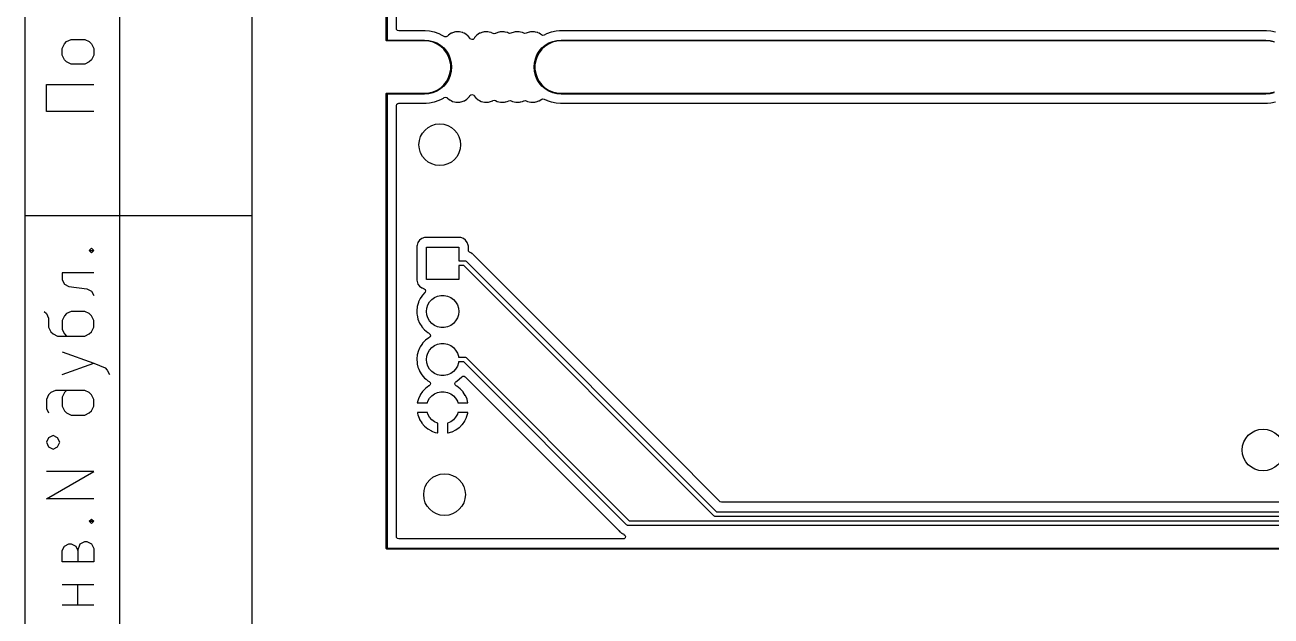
# Model space of a CAD drawing. Extents: x 0.3 to 11.5, y -8.2 to 3.2.
# Drawn here: x 0.315 to 2.904, y -4.572 to -3.345 of the extents above; entities that cross this region are included whole.
import ezdxf

# ---------------------------------------------------------------- set-up
doc = ezdxf.new("R2010")
doc.units = 0
doc.header["$MEASUREMENT"] = 0
doc.layers.add('BLACK', color=7, linetype='CONTINUOUS')

msp = doc.modelspace()

# ---------------------------------------------------------------- linework, layer by layer
at = {"layer": 'BLACK', "linetype": 'CONTINUOUS'}
for p, q in [((0.7874, -8.07115), (0.7874, -0.19685)), ((1.06575, -3.37717), (1.06575, -1.2315)), ((1.06772, -1.23248), (1.06772, -3.37618)), ((1.08676, -3.35219), (1.08676, -1.25645)), ((0.31496, -2.36249), (0.31496, -8.07115)), ((0.51181, -2.36249), (0.51181, -8.07115)), ((1.0872, -3.35425), (1.08676, -3.35219)), ((1.08903, -3.35636), (1.0872, -3.35425)), ((1.09172, -3.35715), (1.08903, -3.35636)), ((1.14369, -3.35715), (1.09172, -3.35715)), ((1.14439, -3.3571), (1.14369, -3.35715)), ((1.14463, -3.35706), (1.14439, -3.3571)), ((1.14548, -3.35694), (1.14463, -3.35706)), ((1.14567, -3.35694), (1.14548, -3.35694)), ((1.14571, -3.35694), (1.14567, -3.35694)), ((1.14567, -3.35694), (1.14567, -3.35694)), ((1.14597, -3.35695), (1.14571, -3.35694)), ((1.14616, -3.35698), (1.14597, -3.35695)), ((1.14631, -3.357), (1.14616, -3.35698)), ((1.14616, -3.35698), (1.14616, -3.35698)), ((1.1468, -3.35706), (1.14631, -3.357)), ((1.15556, -3.35766), (1.1468, -3.35706)), ((1.15573, -3.35767), (1.15556, -3.35766)), ((1.15556, -3.35766), (1.15556, -3.35766)), ((1.1559, -3.35771), (1.15573, -3.35767)), ((1.16563, -3.35973), (1.1559, -3.35771)), ((1.1559, -3.35771), (1.1559, -3.35771)), ((1.1658, -3.35976), (1.16563, -3.35973)), ((1.16563, -3.35973), (1.16563, -3.35973)), ((1.17548, -3.36321), (1.1658, -3.35976)), ((1.17563, -3.36328), (1.17548, -3.36321)), ((1.182, -3.36658), (1.17563, -3.36328)), ((1.17563, -3.36328), (1.17563, -3.36328)), ((1.19509, -3.36591), (1.19489, -3.36612)), ((1.19778, -3.36415), (1.19509, -3.36591)), ((1.20067, -3.36225), (1.19778, -3.36415)), ((1.20091, -3.36209), (1.20067, -3.36225)), ((1.20067, -3.36225), (1.20067, -3.36225)), ((1.20183, -3.36176), (1.20091, -3.36209)), ((1.20719, -3.35982), (1.20183, -3.36176)), ((1.20746, -3.35972), (1.20719, -3.35982)), ((1.20719, -3.35982), (1.20719, -3.35982)), ((1.20774, -3.35968), (1.20746, -3.35972)), ((1.20988, -3.35943), (1.20774, -3.35968)), ((1.20774, -3.35968), (1.20774, -3.35968)), ((1.21263, -3.35911), (1.20988, -3.35943)), ((1.21765, -3.35911), (1.21263, -3.35911)), ((1.21773, -3.35912), (1.21765, -3.35911)), ((1.21787, -3.35913), (1.21773, -3.35912)), ((1.21773, -3.35912), (1.21773, -3.35912)), ((1.21809, -3.35914), (1.21787, -3.35913)), ((1.21787, -3.35913), (1.21787, -3.35913)), ((1.22044, -3.35972), (1.21809, -3.35914)), ((1.22457, -3.36073), (1.22044, -3.35972)), ((1.22485, -3.3608), (1.22457, -3.36073)), ((1.22457, -3.36073), (1.22457, -3.36073)), ((1.22511, -3.36093), (1.22485, -3.3608)), ((1.2277, -3.36225), (1.22511, -3.36093)), ((1.22511, -3.36093), (1.22511, -3.36093)), ((1.23106, -3.36396), (1.2277, -3.36225)), ((1.23128, -3.36415), (1.23106, -3.36396)), ((1.23614, -3.36829), (1.23128, -3.36415)), ((1.23128, -3.36415), (1.23128, -3.36415)), ((1.25414, -3.36591), (1.24935, -3.37097)), ((1.25683, -3.36415), (1.25414, -3.36591)), ((1.25973, -3.36225), (1.25683, -3.36415)), ((1.25997, -3.36209), (1.25973, -3.36225)), ((1.25973, -3.36225), (1.25973, -3.36225)), ((1.26089, -3.36176), (1.25997, -3.36209)), ((1.26624, -3.35982), (1.26089, -3.36176)), ((1.26651, -3.35972), (1.26624, -3.35982)), ((1.26624, -3.35982), (1.26624, -3.35982)), ((1.2668, -3.35968), (1.26651, -3.35972)), ((1.26894, -3.35943), (1.2668, -3.35968)), ((1.2668, -3.35968), (1.2668, -3.35968)), ((1.27169, -3.35911), (1.26894, -3.35943)), ((1.27671, -3.35911), (1.27169, -3.35911)), ((1.27678, -3.35912), (1.27671, -3.35911)), ((1.27692, -3.35913), (1.27678, -3.35912)), ((1.27678, -3.35912), (1.27678, -3.35912)), ((1.27715, -3.35914), (1.27692, -3.35913)), ((1.27692, -3.35913), (1.27692, -3.35913)), ((1.2795, -3.35972), (1.27715, -3.35914)), ((1.28363, -3.36073), (1.2795, -3.35972)), ((1.28391, -3.3608), (1.28363, -3.36073)), ((1.28363, -3.36073), (1.28363, -3.36073)), ((1.28417, -3.36093), (1.28391, -3.3608)), ((1.28781, -3.36279), (1.28417, -3.36093)), ((1.28417, -3.36093), (1.28417, -3.36093)), ((1.29011, -3.36333), (1.28781, -3.36279)), ((1.29278, -3.36252), (1.29011, -3.36333)), ((1.29319, -3.36225), (1.29278, -3.36252)), ((1.29343, -3.36209), (1.29319, -3.36225)), ((1.29319, -3.36225), (1.29319, -3.36225)), ((1.29435, -3.36176), (1.29343, -3.36209)), ((1.29971, -3.35982), (1.29435, -3.36176)), ((1.29998, -3.35972), (1.29971, -3.35982)), ((1.29971, -3.35982), (1.29971, -3.35982)), ((1.30026, -3.35968), (1.29998, -3.35972)), ((1.3024, -3.35943), (1.30026, -3.35968)), ((1.30026, -3.35968), (1.30026, -3.35968)), ((1.30515, -3.35911), (1.3024, -3.35943)), ((1.31017, -3.35911), (1.30515, -3.35911)), ((1.31025, -3.35912), (1.31017, -3.35911)), ((1.31039, -3.35913), (1.31025, -3.35912)), ((1.31025, -3.35912), (1.31025, -3.35912)), ((1.31061, -3.35914), (1.31039, -3.35913)), ((1.31039, -3.35913), (1.31039, -3.35913)), ((1.31296, -3.35972), (1.31061, -3.35914)), ((1.31709, -3.36073), (1.31296, -3.35972)), ((1.31737, -3.3608), (1.31709, -3.36073)), ((1.31709, -3.36073), (1.31709, -3.36073)), ((1.32008, -3.36218), (1.31737, -3.3608)), ((1.3202, -3.36224), (1.32008, -3.36218)), ((1.32193, -3.36275), (1.3202, -3.36224)), ((1.32468, -3.36226), (1.32193, -3.36275)), ((1.32469, -3.36225), (1.32468, -3.36226)), ((1.32493, -3.36209), (1.32469, -3.36225)), ((1.33119, -3.35982), (1.32493, -3.36209)), ((1.3312, -3.35982), (1.33119, -3.35982)), ((1.33147, -3.35972), (1.3312, -3.35982)), ((1.3312, -3.35982), (1.3312, -3.35982)), ((1.33176, -3.35968), (1.33147, -3.35972)), ((1.3339, -3.35943), (1.33176, -3.35968)), ((1.33176, -3.35968), (1.33176, -3.35968)), ((1.33665, -3.35911), (1.3339, -3.35943)), ((1.34167, -3.35911), (1.33665, -3.35911)), ((1.34174, -3.35912), (1.34167, -3.35911)), ((1.34189, -3.35913), (1.34174, -3.35912)), ((1.34174, -3.35912), (1.34174, -3.35912)), ((1.34211, -3.35914), (1.34189, -3.35913)), ((1.34189, -3.35913), (1.34189, -3.35913)), ((1.34446, -3.35972), (1.34211, -3.35914)), ((1.34859, -3.36073), (1.34446, -3.35972)), ((1.34887, -3.3608), (1.34859, -3.36073)), ((1.34859, -3.36073), (1.34859, -3.36073)), ((1.35158, -3.36218), (1.34887, -3.3608)), ((1.35169, -3.36224), (1.35158, -3.36218)), ((1.35342, -3.36275), (1.35169, -3.36224)), ((1.35617, -3.36226), (1.35342, -3.36275)), ((1.35618, -3.36225), (1.35617, -3.36226)), ((1.35642, -3.36209), (1.35618, -3.36225)), ((1.36269, -3.35982), (1.35642, -3.36209)), ((1.3627, -3.35982), (1.36269, -3.35982)), ((1.36297, -3.35972), (1.3627, -3.35982)), ((1.3627, -3.35982), (1.3627, -3.35982)), ((1.36326, -3.35968), (1.36297, -3.35972)), ((1.3654, -3.35943), (1.36326, -3.35968)), ((1.36326, -3.35968), (1.36326, -3.35968)), ((1.36814, -3.35911), (1.3654, -3.35943)), ((1.37316, -3.35911), (1.36814, -3.35911)), ((1.37324, -3.35912), (1.37316, -3.35911)), ((1.37338, -3.35913), (1.37324, -3.35912)), ((1.37324, -3.35912), (1.37324, -3.35912)), ((1.3736, -3.35914), (1.37338, -3.35913)), ((1.37338, -3.35913), (1.37338, -3.35913)), ((1.37596, -3.35972), (1.3736, -3.35914)), ((1.38009, -3.36073), (1.37596, -3.35972)), ((1.38037, -3.3608), (1.38009, -3.36073)), ((1.38009, -3.36073), (1.38009, -3.36073)), ((1.38062, -3.36093), (1.38037, -3.3608)), ((1.38321, -3.36225), (1.38062, -3.36093)), ((1.38062, -3.36093), (1.38062, -3.36093)), ((1.38657, -3.36396), (1.38321, -3.36225)), ((1.38816, -3.36532), (1.38657, -3.36396)), ((1.39091, -3.36648), (1.38816, -3.36532)), ((1.39366, -3.36594), (1.39091, -3.36648)), ((1.39879, -3.36328), (1.39366, -3.36594)), ((1.39894, -3.36321), (1.39879, -3.36328)), ((1.39879, -3.36328), (1.39879, -3.36328)), ((1.40862, -3.35976), (1.39894, -3.36321)), ((1.40879, -3.35973), (1.40862, -3.35976)), ((1.41852, -3.35771), (1.40879, -3.35973)), ((1.40879, -3.35973), (1.40879, -3.35973)), ((1.41869, -3.35767), (1.41852, -3.35771)), ((1.41852, -3.35771), (1.41852, -3.35771)), ((1.41885, -3.35766), (1.41869, -3.35767)), ((1.42548, -3.35721), (1.41885, -3.35766)), ((1.41885, -3.35766), (1.41885, -3.35766)), ((1.42835, -3.35701), (1.42548, -3.35721)), ((1.42872, -3.35697), (1.42835, -3.35701)), ((1.42875, -3.35697), (1.42872, -3.35697)), ((1.42894, -3.35694), (1.42875, -3.35697)), ((1.42875, -3.35697), (1.42875, -3.35697)), ((1.42913, -3.35694), (1.42894, -3.35694)), ((1.4292, -3.35694), (1.42913, -3.35694)), ((1.42913, -3.35694), (1.42913, -3.35694)), ((1.42944, -3.35695), (1.4292, -3.35694)), ((1.42962, -3.35698), (1.42944, -3.35695)), ((1.43021, -3.35708), (1.42962, -3.35698)), ((1.42962, -3.35698), (1.42962, -3.35698)), ((1.43104, -3.35715), (1.43021, -3.35708)), ((2.89172, -3.35715), (1.43104, -3.35715)), ((2.89242, -3.3571), (2.89172, -3.35715)), ((2.89267, -3.35706), (2.89242, -3.3571)), ((2.89351, -3.35694), (2.89267, -3.35706)), ((2.8937, -3.35694), (2.89351, -3.35694)), ((2.89375, -3.35694), (2.8937, -3.35694)), ((2.8937, -3.35694), (2.8937, -3.35694)), ((2.894, -3.35695), (2.89375, -3.35694)), ((2.89419, -3.35698), (2.894, -3.35695)), ((2.89434, -3.357), (2.89419, -3.35698)), ((2.89419, -3.35698), (2.89419, -3.35698)), ((2.89483, -3.35706), (2.89434, -3.357)), ((2.90359, -3.35766), (2.89483, -3.35706)), ((2.90376, -3.35767), (2.90359, -3.35766)), ((2.90359, -3.35766), (2.90359, -3.35766)), ((2.90393, -3.35771), (2.90376, -3.35767)), ((2.91366, -3.35973), (2.90393, -3.35771)), ((2.90393, -3.35771), (2.90393, -3.35771)), ((0.3923, -3.39361), (0.39698, -3.38424)), ((0.39698, -3.38424), (0.40167, -3.37955)), ((0.40167, -3.37955), (0.41104, -3.37486)), ((0.41104, -3.37486), (0.43916, -3.37486)), ((0.43916, -3.37486), (0.44854, -3.37955)), ((0.44854, -3.37955), (0.45322, -3.38424)), ((0.45322, -3.38424), (0.45791, -3.39361)), ((1.06604, -3.37786), (1.06575, -3.37717)), ((1.06674, -3.37815), (1.06604, -3.37786)), ((1.14548, -3.37815), (1.06674, -3.37815)), ((1.06772, -3.37618), (1.14548, -3.37618)), ((1.14548, -3.37618), (1.15425, -3.37687)), ((1.14585, -3.378), (1.14548, -3.37815)), ((1.15442, -3.3787), (1.14585, -3.378)), ((1.15425, -3.37687), (1.16281, -3.37893)), ((1.16311, -3.38091), (1.15442, -3.3787)), ((1.16281, -3.37893), (1.17095, -3.3823)), ((1.17133, -3.38451), (1.16311, -3.38091)), ((1.17095, -3.3823), (1.17845, -3.3869)), ((1.17884, -3.38942), (1.17133, -3.38451)), ((1.17845, -3.3869), (1.18515, -3.39261)), ((1.18544, -3.39549), (1.17884, -3.38942)), ((1.18461, -3.36793), (1.182, -3.36658)), ((1.18475, -3.36803), (1.18461, -3.36793)), ((1.18623, -3.36908), (1.18475, -3.36803)), ((1.18475, -3.36803), (1.18475, -3.36803)), ((1.18749, -3.36972), (1.18623, -3.36908)), ((1.19028, -3.36984), (1.18749, -3.36972)), ((1.19269, -3.36844), (1.19028, -3.36984)), ((1.19489, -3.36612), (1.19269, -3.36844)), ((1.19489, -3.36612), (1.19489, -3.36612)), ((1.23636, -3.36847), (1.23614, -3.36829)), ((1.23614, -3.36829), (1.23614, -3.36829)), ((1.23653, -3.3687), (1.23636, -3.36847)), ((1.23995, -3.37335), (1.23653, -3.3687)), ((1.23653, -3.3687), (1.23653, -3.3687)), ((1.24087, -3.3743), (1.23995, -3.37335)), ((1.24346, -3.37534), (1.24087, -3.3743)), ((1.24621, -3.37482), (1.24346, -3.37534)), ((1.24823, -3.3729), (1.24621, -3.37482)), ((1.24895, -3.37167), (1.24823, -3.3729)), ((1.24935, -3.37097), (1.24895, -3.37167)), ((1.39558, -3.38942), (1.38898, -3.39549)), ((1.38927, -3.39261), (1.39596, -3.3869)), ((1.40309, -3.38451), (1.39558, -3.38942)), ((1.39596, -3.3869), (1.40347, -3.3823)), ((1.4113, -3.38091), (1.40309, -3.38451)), ((1.40347, -3.3823), (1.4116, -3.37893)), ((1.42, -3.3787), (1.4113, -3.38091)), ((1.4116, -3.37893), (1.42016, -3.37687)), ((1.42857, -3.378), (1.42, -3.3787)), ((1.42016, -3.37687), (1.42894, -3.37618)), ((1.42894, -3.37815), (1.42857, -3.378)), ((1.42894, -3.37618), (2.89351, -3.37618)), ((2.89351, -3.37815), (1.42894, -3.37815)), ((2.89351, -3.37618), (2.90228, -3.37687)), ((2.89388, -3.378), (2.89351, -3.37815)), ((2.90245, -3.3787), (2.89388, -3.378)), ((2.90228, -3.37687), (2.91084, -3.37893)), ((2.91115, -3.38091), (2.90245, -3.3787)), ((0.3923, -3.40767), (0.3923, -3.39361)), ((0.39698, -3.41704), (0.3923, -3.40767)), ((0.40167, -3.42173), (0.39698, -3.41704)), ((0.45322, -3.41704), (0.44854, -3.42173)), ((0.45791, -3.40767), (0.45322, -3.41704)), ((0.45791, -3.39361), (0.45791, -3.40767)), ((1.18515, -3.39261), (1.19086, -3.39931)), ((1.19095, -3.40257), (1.18544, -3.39549)), ((1.19086, -3.39931), (1.19546, -3.40681)), ((1.19522, -3.41046), (1.19095, -3.40257)), ((1.19813, -3.41895), (1.19522, -3.41046)), ((1.19546, -3.40681), (1.19883, -3.41495)), ((1.19883, -3.41495), (1.20089, -3.42351)), ((1.37353, -3.42351), (1.37558, -3.41495)), ((1.37558, -3.41495), (1.37895, -3.40681)), ((1.3792, -3.41046), (1.37628, -3.41895)), ((1.37895, -3.40681), (1.38355, -3.39931)), ((1.38347, -3.40257), (1.3792, -3.41046)), ((1.38898, -3.39549), (1.38347, -3.40257)), ((1.38355, -3.39931), (1.38927, -3.39261)), ((0.41104, -3.42642), (0.40167, -3.42173)), ((0.43916, -3.42642), (0.41104, -3.42642)), ((0.44854, -3.42173), (0.43916, -3.42642)), ((1.19961, -3.4278), (1.19813, -3.41895)), ((1.19813, -3.44562), (1.19961, -3.43677)), ((1.20089, -3.44106), (1.19883, -3.44962)), ((1.19961, -3.43677), (1.19961, -3.4278)), ((1.20089, -3.42351), (1.20158, -3.43228)), ((1.20158, -3.43228), (1.20089, -3.44106)), ((1.37284, -3.43228), (1.37353, -3.42351)), ((1.37353, -3.44106), (1.37284, -3.43228)), ((1.37558, -3.44962), (1.37353, -3.44106)), ((1.37628, -3.41895), (1.37481, -3.4278)), ((1.37481, -3.4278), (1.37481, -3.43677)), ((1.37481, -3.43677), (1.37628, -3.44562)), ((0.35949, -3.52484), (0.35949, -3.4686)), ((0.35949, -3.4686), (0.45791, -3.4686)), ((1.17884, -3.47515), (1.18544, -3.46907)), ((1.19086, -3.46526), (1.18515, -3.47195)), ((1.18544, -3.46907), (1.19095, -3.46199)), ((1.19546, -3.45775), (1.19086, -3.46526)), ((1.19095, -3.46199), (1.19522, -3.4541)), ((1.19522, -3.4541), (1.19813, -3.44562)), ((1.19883, -3.44962), (1.19546, -3.45775)), ((1.37895, -3.45775), (1.37558, -3.44962)), ((1.37628, -3.44562), (1.3792, -3.4541)), ((1.38355, -3.46526), (1.37895, -3.45775)), ((1.3792, -3.4541), (1.38347, -3.46199)), ((1.38347, -3.46199), (1.38898, -3.46907)), ((1.38927, -3.47195), (1.38355, -3.46526)), ((1.38898, -3.46907), (1.39558, -3.47515)), ((1.06575, -3.4874), (1.06604, -3.48671)), ((1.06575, -4.43228), (1.06575, -3.4874)), ((1.06604, -3.48671), (1.06674, -3.48642)), ((1.06674, -3.48642), (1.14548, -3.48642)), ((1.14548, -3.48839), (1.06772, -3.48839)), ((1.06772, -3.48839), (1.06772, -4.4313)), ((1.14548, -3.48642), (1.14585, -3.48657)), ((1.15425, -3.4877), (1.14548, -3.48839)), ((1.14585, -3.48657), (1.15442, -3.48586)), ((1.16281, -3.48564), (1.15425, -3.4877)), ((1.15442, -3.48586), (1.16311, -3.48366)), ((1.17095, -3.48227), (1.16281, -3.48564)), ((1.16311, -3.48366), (1.17133, -3.48006)), ((1.17845, -3.47767), (1.17095, -3.48227)), ((1.17133, -3.48006), (1.17884, -3.47515)), ((1.18515, -3.47195), (1.17845, -3.47767)), ((1.18609, -3.49559), (1.18874, -3.49468)), ((1.18874, -3.49468), (1.19145, -3.49535)), ((1.19145, -3.49535), (1.19238, -3.4961)), ((1.23366, -3.49866), (1.23845, -3.4936)), ((1.23845, -3.4936), (1.23957, -3.49167)), ((1.23957, -3.49167), (1.2416, -3.48975)), ((1.2416, -3.48975), (1.24434, -3.48923)), ((1.24434, -3.48923), (1.24694, -3.49027)), ((1.24694, -3.49027), (1.24785, -3.49122)), ((1.24785, -3.49122), (1.25127, -3.49586)), ((1.39596, -3.47767), (1.38927, -3.47195)), ((1.39558, -3.47515), (1.40309, -3.48006)), ((1.40347, -3.48227), (1.39596, -3.47767)), ((1.40309, -3.48006), (1.4113, -3.48366)), ((1.4116, -3.48564), (1.40347, -3.48227)), ((1.4113, -3.48366), (1.42, -3.48586)), ((1.42016, -3.4877), (1.4116, -3.48564)), ((1.42, -3.48586), (1.42857, -3.48657)), ((1.42894, -3.48839), (1.42016, -3.4877)), ((1.42857, -3.48657), (1.42894, -3.48642)), ((1.42894, -3.48642), (2.89351, -3.48642)), ((2.89351, -3.48839), (1.42894, -3.48839)), ((2.89351, -3.48642), (2.89388, -3.48657)), ((2.90228, -3.4877), (2.89351, -3.48839)), ((2.89388, -3.48657), (2.90245, -3.48586)), ((2.91084, -3.48564), (2.90228, -3.4877)), ((2.90245, -3.48586), (2.91115, -3.48366)), ((1.08676, -3.51238), (1.08754, -3.5097)), ((1.08676, -4.4073), (1.08676, -3.51238)), ((1.08754, -3.5097), (1.08966, -3.50787)), ((1.08966, -3.50787), (1.09172, -3.50742)), ((1.09172, -3.50742), (1.14338, -3.50742)), ((1.14338, -3.50742), (1.1442, -3.50749)), ((1.1442, -3.50749), (1.14479, -3.50759)), ((1.14479, -3.50759), (1.14479, -3.50759)), ((1.14479, -3.50759), (1.14498, -3.50762)), ((1.14498, -3.50762), (1.14522, -3.50762)), ((1.14522, -3.50762), (1.14528, -3.50762)), ((1.14528, -3.50762), (1.14528, -3.50762)), ((1.14528, -3.50762), (1.14548, -3.50763)), ((1.14548, -3.50763), (1.14567, -3.5076)), ((1.14567, -3.5076), (1.14567, -3.5076)), ((1.14567, -3.5076), (1.1457, -3.5076)), ((1.1457, -3.5076), (1.14606, -3.50756)), ((1.14606, -3.50756), (1.14894, -3.50736)), ((1.14894, -3.50736), (1.15556, -3.50691)), ((1.15556, -3.50691), (1.15573, -3.5069)), ((1.15556, -3.50691), (1.15556, -3.50691)), ((1.15573, -3.5069), (1.1559, -3.50686)), ((1.1559, -3.50686), (1.16563, -3.50484)), ((1.1559, -3.50686), (1.1559, -3.50686)), ((1.16563, -3.50484), (1.1658, -3.5048)), ((1.16563, -3.50484), (1.16563, -3.50484)), ((1.1658, -3.5048), (1.17548, -3.50136)), ((1.17548, -3.50136), (1.17563, -3.50128)), ((1.17563, -3.50128), (1.1804, -3.49881)), ((1.17563, -3.50128), (1.17563, -3.50128)), ((1.1804, -3.49881), (1.18461, -3.49663)), ((1.18461, -3.49663), (1.18609, -3.49559)), ((1.19238, -3.4961), (1.19239, -3.4961)), ((1.19239, -3.4961), (1.19261, -3.49628)), ((1.19261, -3.49628), (1.19261, -3.49628)), ((1.19261, -3.49628), (1.19747, -3.50042)), ((1.19747, -3.50042), (1.19747, -3.50042)), ((1.19747, -3.50042), (1.19769, -3.5006)), ((1.19769, -3.5006), (1.20052, -3.50205)), ((1.20052, -3.50205), (1.20364, -3.50364)), ((1.20364, -3.50364), (1.20364, -3.50364)), ((1.20364, -3.50364), (1.20389, -3.50377)), ((1.20389, -3.50377), (1.20417, -3.50384)), ((1.20417, -3.50384), (1.20417, -3.50384)), ((1.20417, -3.50384), (1.20741, -3.50463)), ((1.20741, -3.50463), (1.21066, -3.50543)), ((1.21066, -3.50543), (1.21088, -3.50544)), ((1.21088, -3.50544), (1.21088, -3.50544)), ((1.21088, -3.50544), (1.21102, -3.50545)), ((1.21102, -3.50545), (1.21102, -3.50545)), ((1.21102, -3.50545), (1.2111, -3.50545)), ((1.2111, -3.50545), (1.21612, -3.50545)), ((1.21612, -3.50545), (1.21886, -3.50513)), ((1.21886, -3.50513), (1.221, -3.50488)), ((1.221, -3.50488), (1.22129, -3.50485)), ((1.221, -3.50488), (1.221, -3.50488)), ((1.22129, -3.50485), (1.22156, -3.50475)), ((1.22156, -3.50475), (1.22757, -3.50257)), ((1.22156, -3.50475), (1.22156, -3.50475)), ((1.22757, -3.50257), (1.22784, -3.50247)), ((1.22757, -3.50257), (1.22757, -3.50257)), ((1.22784, -3.50247), (1.22808, -3.50232)), ((1.22808, -3.50232), (1.23342, -3.49881)), ((1.22808, -3.50232), (1.22808, -3.50232)), ((1.23342, -3.49881), (1.23366, -3.49866)), ((1.23342, -3.49881), (1.23342, -3.49881)), ((1.25127, -3.49586), (1.25127, -3.49586)), ((1.25127, -3.49586), (1.25144, -3.4961)), ((1.25144, -3.4961), (1.25166, -3.49628)), ((1.25166, -3.49628), (1.25166, -3.49628)), ((1.25166, -3.49628), (1.25653, -3.50042)), ((1.25653, -3.50042), (1.25653, -3.50042)), ((1.25653, -3.50042), (1.25675, -3.5006)), ((1.25675, -3.5006), (1.25958, -3.50205)), ((1.25958, -3.50205), (1.26269, -3.50364)), ((1.26269, -3.50364), (1.26269, -3.50364)), ((1.26269, -3.50364), (1.26295, -3.50377)), ((1.26295, -3.50377), (1.26323, -3.50384)), ((1.26323, -3.50384), (1.26323, -3.50384)), ((1.26323, -3.50384), (1.26647, -3.50463)), ((1.26647, -3.50463), (1.26971, -3.50543)), ((1.26971, -3.50543), (1.26993, -3.50544)), ((1.26993, -3.50544), (1.26993, -3.50544)), ((1.26993, -3.50544), (1.27008, -3.50545)), ((1.27008, -3.50545), (1.27008, -3.50545)), ((1.27008, -3.50545), (1.27015, -3.50545)), ((1.27015, -3.50545), (1.27517, -3.50545)), ((1.27517, -3.50545), (1.27792, -3.50513)), ((1.27792, -3.50513), (1.28006, -3.50488)), ((1.28006, -3.50488), (1.28035, -3.50485)), ((1.28006, -3.50488), (1.28006, -3.50488)), ((1.28035, -3.50485), (1.28062, -3.50475)), ((1.28062, -3.50475), (1.28662, -3.50257)), ((1.28062, -3.50475), (1.28062, -3.50475)), ((1.28662, -3.50257), (1.28689, -3.50247)), ((1.28662, -3.50257), (1.28662, -3.50257)), ((1.28689, -3.50247), (1.28713, -3.50232)), ((1.28713, -3.50232), (1.28754, -3.50205)), ((1.28754, -3.50205), (1.29021, -3.50124)), ((1.29021, -3.50124), (1.29251, -3.50178)), ((1.29251, -3.50178), (1.29616, -3.50364)), ((1.29616, -3.50364), (1.29616, -3.50364)), ((1.29616, -3.50364), (1.29641, -3.50377)), ((1.29641, -3.50377), (1.29669, -3.50384)), ((1.29669, -3.50384), (1.29669, -3.50384)), ((1.29669, -3.50384), (1.29993, -3.50463)), ((1.29993, -3.50463), (1.30318, -3.50543)), ((1.30318, -3.50543), (1.3034, -3.50544)), ((1.3034, -3.50544), (1.3034, -3.50544)), ((1.3034, -3.50544), (1.30354, -3.50545)), ((1.30354, -3.50545), (1.30354, -3.50545)), ((1.30354, -3.50545), (1.30362, -3.50545)), ((1.30362, -3.50545), (1.30864, -3.50545)), ((1.30864, -3.50545), (1.31138, -3.50513)), ((1.31138, -3.50513), (1.31352, -3.50488)), ((1.31352, -3.50488), (1.31381, -3.50485)), ((1.31352, -3.50488), (1.31352, -3.50488)), ((1.31381, -3.50485), (1.31408, -3.50475)), ((1.31408, -3.50475), (1.31714, -3.50364)), ((1.31408, -3.50475), (1.31408, -3.50475)), ((1.31714, -3.50364), (1.32036, -3.50247)), ((1.32036, -3.50247), (1.3206, -3.50232)), ((1.3206, -3.50232), (1.32061, -3.50231)), ((1.32061, -3.50231), (1.32336, -3.50181)), ((1.32336, -3.50181), (1.32508, -3.50233)), ((1.32508, -3.50233), (1.32791, -3.50377)), ((1.32791, -3.50377), (1.32819, -3.50384)), ((1.32819, -3.50384), (1.32819, -3.50384)), ((1.32819, -3.50384), (1.33143, -3.50463)), ((1.33143, -3.50463), (1.33467, -3.50543)), ((1.33467, -3.50543), (1.33489, -3.50544)), ((1.33489, -3.50544), (1.33489, -3.50544)), ((1.33489, -3.50544), (1.33504, -3.50545)), ((1.33504, -3.50545), (1.33504, -3.50545)), ((1.33504, -3.50545), (1.33511, -3.50545)), ((1.33511, -3.50545), (1.34013, -3.50545)), ((1.34013, -3.50545), (1.34288, -3.50513)), ((1.34288, -3.50513), (1.34502, -3.50488)), ((1.34502, -3.50488), (1.34531, -3.50485)), ((1.34502, -3.50488), (1.34502, -3.50488)), ((1.34531, -3.50485), (1.34558, -3.50475)), ((1.34558, -3.50475), (1.34864, -3.50364)), ((1.34558, -3.50475), (1.34558, -3.50475)), ((1.34864, -3.50364), (1.35185, -3.50247)), ((1.35185, -3.50247), (1.35209, -3.50232)), ((1.35209, -3.50232), (1.3521, -3.50231)), ((1.3521, -3.50231), (1.35485, -3.50181)), ((1.35485, -3.50181), (1.35658, -3.50233)), ((1.35658, -3.50233), (1.35941, -3.50377)), ((1.35941, -3.50377), (1.35969, -3.50384)), ((1.35969, -3.50384), (1.35969, -3.50384)), ((1.35969, -3.50384), (1.36293, -3.50463)), ((1.36293, -3.50463), (1.36617, -3.50543)), ((1.36617, -3.50543), (1.36639, -3.50544)), ((1.36639, -3.50544), (1.36639, -3.50544)), ((1.36639, -3.50544), (1.36653, -3.50545)), ((1.36653, -3.50545), (1.36653, -3.50545)), ((1.36653, -3.50545), (1.36661, -3.50545)), ((1.36661, -3.50545), (1.37163, -3.50545)), ((1.37163, -3.50545), (1.37438, -3.50513)), ((1.37438, -3.50513), (1.37652, -3.50488)), ((1.37652, -3.50488), (1.3768, -3.50485)), ((1.37652, -3.50488), (1.37652, -3.50488)), ((1.3768, -3.50485), (1.37707, -3.50475)), ((1.37707, -3.50475), (1.38308, -3.50257)), ((1.37707, -3.50475), (1.37707, -3.50475)), ((1.38308, -3.50257), (1.38335, -3.50247)), ((1.38308, -3.50257), (1.38308, -3.50257)), ((1.38335, -3.50247), (1.38875, -3.49893)), ((1.38875, -3.49893), (1.39142, -3.49812)), ((1.39142, -3.49812), (1.39375, -3.49868)), ((1.39375, -3.49868), (1.39879, -3.50128)), ((1.39879, -3.50128), (1.39879, -3.50128)), ((1.39879, -3.50128), (1.39894, -3.50136)), ((1.39894, -3.50136), (1.3991, -3.50142)), ((1.3991, -3.50142), (1.3991, -3.50142)), ((1.3991, -3.50142), (1.40021, -3.50181)), ((1.40021, -3.50181), (1.40862, -3.5048)), ((1.40862, -3.5048), (1.40879, -3.50484)), ((1.40879, -3.50484), (1.40879, -3.50484)), ((1.40879, -3.50484), (1.41852, -3.50686)), ((1.41852, -3.50686), (1.41852, -3.50686)), ((1.41852, -3.50686), (1.41869, -3.5069)), ((1.41869, -3.5069), (1.41885, -3.50691)), ((1.41885, -3.50691), (1.41885, -3.50691)), ((1.41885, -3.50691), (1.42762, -3.50751)), ((1.42762, -3.50751), (1.42811, -3.50756)), ((1.42811, -3.50756), (1.42826, -3.50759)), ((1.42826, -3.50759), (1.42826, -3.50759)), ((1.42826, -3.50759), (1.42845, -3.50762)), ((1.42845, -3.50762), (1.4287, -3.50762)), ((1.4287, -3.50762), (1.42875, -3.50762)), ((1.42875, -3.50762), (1.42875, -3.50762)), ((1.42875, -3.50762), (1.42894, -3.50763)), ((1.42894, -3.50763), (1.43003, -3.50747)), ((1.43003, -3.50747), (1.43073, -3.50742)), ((1.43073, -3.50742), (2.89141, -3.50742)), ((2.89141, -3.50742), (2.89223, -3.50749)), ((2.89223, -3.50749), (2.89283, -3.50759)), ((2.89283, -3.50759), (2.89283, -3.50759)), ((2.89283, -3.50759), (2.89301, -3.50762)), ((2.89301, -3.50762), (2.89325, -3.50762)), ((2.89325, -3.50762), (2.89332, -3.50762)), ((2.89332, -3.50762), (2.89332, -3.50762)), ((2.89332, -3.50762), (2.89351, -3.50763)), ((2.89351, -3.50763), (2.8937, -3.5076)), ((2.8937, -3.5076), (2.8937, -3.5076)), ((2.8937, -3.5076), (2.89373, -3.5076)), ((2.89373, -3.5076), (2.8941, -3.50756)), ((2.8941, -3.50756), (2.89697, -3.50736)), ((2.89697, -3.50736), (2.90359, -3.50691)), ((2.90359, -3.50691), (2.90376, -3.5069)), ((2.90359, -3.50691), (2.90359, -3.50691)), ((2.90376, -3.5069), (2.90393, -3.50686)), ((2.90393, -3.50686), (2.91366, -3.50484)), ((2.90393, -3.50686), (2.90393, -3.50686)), ((0.45791, -3.52484), (0.35949, -3.52484)), ((0.31496, -3.74044), (0.7874, -3.74044)), ((1.12966, -3.80196), (1.12939, -3.8044)), ((1.12939, -3.8044), (1.12939, -3.87512)), ((1.13167, -3.79659), (1.12966, -3.80196)), ((1.13511, -3.792), (1.13167, -3.79659)), ((1.1397, -3.78856), (1.13511, -3.792)), ((1.14507, -3.78655), (1.1397, -3.78856)), ((1.14752, -3.78628), (1.14507, -3.78655)), ((1.21824, -3.78628), (1.14752, -3.78628)), ((1.22069, -3.78655), (1.21824, -3.78628)), ((1.22606, -3.78856), (1.22069, -3.78655)), ((1.23064, -3.792), (1.22606, -3.78856)), ((1.23408, -3.79659), (1.23064, -3.792)), ((1.2361, -3.80196), (1.23408, -3.79659)), ((1.23636, -3.8044), (1.2361, -3.80196)), ((1.23636, -3.81234), (1.23636, -3.8044)), ((0.44854, -3.81309), (0.45322, -3.8084)), ((0.45322, -3.81777), (0.44854, -3.81309)), ((0.44854, -3.81309), (0.45791, -3.81309)), ((0.45322, -3.8084), (0.45791, -3.81309)), ((0.45791, -3.81309), (0.45322, -3.81777)), ((1.14941, -3.87323), (1.14941, -3.8063)), ((1.14941, -3.8063), (1.21634, -3.8063)), ((1.21634, -3.8063), (1.21634, -3.83484)), ((1.23652, -3.81296), (1.23636, -3.81234)), ((1.23696, -3.8147), (1.23652, -3.81296)), ((1.23893, -3.81669), (1.23696, -3.8147)), ((1.23992, -3.81723), (1.23893, -3.81669)), ((1.24034, -3.81743), (1.23992, -3.81723)), ((1.24165, -3.818), (1.24034, -3.81743)), ((1.24194, -3.81813), (1.24165, -3.818)), ((1.24165, -3.818), (1.24165, -3.818)), ((1.24255, -3.8186), (1.24194, -3.81813)), ((1.24257, -3.81861), (1.24255, -3.8186)), ((1.24322, -3.81904), (1.24257, -3.81861)), ((1.24364, -3.81928), (1.24322, -3.81904)), ((1.24392, -3.81943), (1.24364, -3.81928)), ((1.24364, -3.81928), (1.24364, -3.81928)), ((1.24519, -3.82062), (1.24392, -3.81943)), ((1.24554, -3.82092), (1.24519, -3.82062)), ((1.24567, -3.82102), (1.24554, -3.82092)), ((1.24645, -3.8218), (1.24567, -3.82102)), ((1.24656, -3.8219), (1.24645, -3.8218)), ((1.24851, -3.82374), (1.24656, -3.8219)), ((1.24867, -3.82399), (1.24851, -3.82374)), ((1.24897, -3.82432), (1.24867, -3.82399)), ((1.50451, -4.07986), (1.24897, -3.82432)), ((1.21634, -3.83484), (1.22914, -3.83484)), ((1.2271, -3.84469), (1.21634, -3.84469)), ((1.21634, -3.84469), (1.21634, -3.87323)), ((1.74655, -4.36413), (1.2271, -3.84469)), ((1.22914, -3.83484), (1.23001, -3.83497)), ((1.23001, -3.83497), (1.23019, -3.83496)), ((1.23019, -3.83496), (1.23029, -3.83501)), ((1.23029, -3.83501), (1.23054, -3.83505)), ((1.23054, -3.83505), (1.23156, -3.8357)), ((1.23156, -3.8357), (1.23262, -3.83628)), ((1.23262, -3.83628), (1.75207, -4.35573)), ((0.45791, -3.85996), (0.3923, -3.85996)), ((0.3923, -3.85996), (0.3923, -3.87402)), ((0.3923, -3.87402), (0.39698, -3.88339)), ((0.39698, -3.88339), (0.40636, -3.88808)), ((1.12939, -3.87512), (1.12966, -3.87757)), ((1.12966, -3.87757), (1.13167, -3.88294)), ((1.13167, -3.88294), (1.13511, -3.88753)), ((1.21634, -3.87323), (1.14941, -3.87323)), ((0.40636, -3.88808), (0.44385, -3.89277)), ((0.44385, -3.89277), (0.45322, -3.89745)), ((0.45322, -3.89745), (0.45791, -3.90683)), ((1.13511, -3.88753), (1.1397, -3.89097)), ((1.13989, -3.90787), (1.13621, -3.91326)), ((1.1397, -3.89097), (1.14003, -3.89109)), ((1.14106, -3.90616), (1.13989, -3.90787)), ((1.14003, -3.89109), (1.14003, -3.89109)), ((1.14003, -3.89109), (1.14431, -3.8927)), ((1.14117, -3.90599), (1.14106, -3.90616)), ((1.14106, -3.90616), (1.14106, -3.90616)), ((1.14616, -3.90077), (1.14117, -3.90599)), ((1.14431, -3.8927), (1.14655, -3.89438)), ((1.14692, -3.89973), (1.14616, -3.90077)), ((1.14655, -3.89438), (1.14752, -3.897)), ((1.14752, -3.897), (1.14692, -3.89973)), ((1.16615, -3.91078), (1.17254, -3.90794)), ((1.17254, -3.90794), (1.17938, -3.90648)), ((1.17938, -3.90648), (1.18638, -3.90648)), ((1.18638, -3.90648), (1.19322, -3.90794)), ((1.19322, -3.90794), (1.19961, -3.91078)), ((1.13016, -3.92971), (1.12923, -3.93845)), ((1.13251, -3.92123), (1.13016, -3.92971)), ((1.13305, -3.92007), (1.13251, -3.92123)), ((1.13559, -3.91459), (1.13305, -3.92007)), ((1.13621, -3.91326), (1.13559, -3.91459)), ((1.14941, -3.93976), (1.15014, -3.93281)), ((1.15014, -3.93281), (1.15231, -3.92615)), ((1.15231, -3.92615), (1.1558, -3.92009)), ((1.1558, -3.92009), (1.16049, -3.91489)), ((1.16049, -3.91489), (1.16615, -3.91078)), ((1.19961, -3.91078), (1.20527, -3.91489)), ((1.20527, -3.91489), (1.20995, -3.92009)), ((1.20995, -3.92009), (1.21345, -3.92615)), ((1.21345, -3.92615), (1.21561, -3.93281)), ((1.21561, -3.93281), (1.21634, -3.93976)), ((0.3548, -3.93963), (0.35949, -3.94432)), ((0.35949, -3.94432), (0.36417, -3.9537)), ((0.36417, -3.9537), (0.36417, -3.97244)), ((0.39698, -3.94901), (0.3923, -3.95838)), ((0.3923, -3.95838), (0.3923, -3.97713)), ((0.40167, -3.94432), (0.39698, -3.94901)), ((0.41104, -3.93963), (0.40167, -3.94432)), ((0.43916, -3.93963), (0.41104, -3.93963)), ((0.44854, -3.94432), (0.43916, -3.93963)), ((0.45322, -3.94901), (0.44854, -3.94432)), ((0.45791, -3.95838), (0.45322, -3.94901)), ((0.45791, -3.97244), (0.45791, -3.95838)), ((1.12923, -3.93845), (1.12924, -3.93866)), ((1.12924, -3.93866), (1.12924, -3.93866)), ((1.12924, -3.93866), (1.12957, -3.94444)), ((1.12957, -3.94444), (1.12973, -3.94723)), ((1.12973, -3.94723), (1.12978, -3.94743)), ((1.12978, -3.94743), (1.12978, -3.94743)), ((1.12978, -3.94743), (1.13056, -3.9509)), ((1.13056, -3.9509), (1.13167, -3.95581)), ((1.13167, -3.95581), (1.13498, -3.96396)), ((1.15014, -3.94672), (1.14941, -3.93976)), ((1.15231, -3.95338), (1.15014, -3.94672)), ((1.1558, -3.95943), (1.15231, -3.95338)), ((1.16049, -3.96463), (1.1558, -3.95943)), ((1.20995, -3.95943), (1.20527, -3.96463)), ((1.21345, -3.95338), (1.20995, -3.95943)), ((1.21561, -3.94672), (1.21345, -3.95338)), ((1.21634, -3.93976), (1.21561, -3.94672)), ((0.36417, -3.97244), (0.36886, -3.98182)), ((0.36886, -3.98182), (0.37355, -3.9865)), ((0.37355, -3.9865), (0.38292, -3.99119)), ((0.3923, -3.97713), (0.39698, -3.9865)), ((0.39698, -3.9865), (0.40167, -3.99119)), ((0.43916, -3.99119), (0.44854, -3.9865)), ((0.44854, -3.9865), (0.45322, -3.98182)), ((0.45322, -3.98182), (0.45791, -3.97244)), ((1.13498, -3.96396), (1.13508, -3.96413)), ((1.13508, -3.96413), (1.13944, -3.97124)), ((1.13944, -3.97124), (1.13957, -3.97146)), ((1.13957, -3.97146), (1.14533, -3.97811)), ((1.14533, -3.97811), (1.1521, -3.98373)), ((1.1521, -3.98373), (1.15353, -3.98457)), ((1.15353, -3.98457), (1.15498, -3.98541)), ((1.15498, -3.98541), (1.1569, -3.98745)), ((1.1569, -3.98745), (1.15741, -3.99019)), ((1.16615, -3.96874), (1.16049, -3.96463)), ((1.17254, -3.97159), (1.16615, -3.96874)), ((1.17938, -3.97305), (1.17254, -3.97159)), ((1.18638, -3.97305), (1.17938, -3.97305)), ((1.19322, -3.97159), (1.18638, -3.97305)), ((1.19961, -3.96874), (1.19322, -3.97159)), ((1.20527, -3.96463), (1.19961, -3.96874)), ((0.38292, -3.99119), (0.43916, -3.99119)), ((1.13621, -4.01326), (1.13475, -4.01641)), ((1.13958, -4.00832), (1.13621, -4.01326)), ((1.14106, -4.00616), (1.13958, -4.00832)), ((1.14117, -4.00599), (1.14106, -4.00616)), ((1.14106, -4.00616), (1.14106, -4.00616)), ((1.14725, -3.99963), (1.14117, -4.00599)), ((1.14741, -3.99951), (1.14725, -3.99963)), ((1.15412, -3.99447), (1.14741, -3.99951)), ((1.15428, -3.99435), (1.15412, -3.99447)), ((1.15412, -3.99447), (1.15412, -3.99447)), ((1.15477, -3.9941), (1.15428, -3.99435)), ((1.15636, -3.99278), (1.15477, -3.9941)), ((1.15741, -3.99019), (1.15636, -3.99278)), ((1.16049, -4.01489), (1.16615, -4.01078)), ((1.16615, -4.01078), (1.17254, -4.00794)), ((1.17254, -4.00794), (1.17938, -4.00648)), ((1.17938, -4.00648), (1.18638, -4.00648)), ((1.18638, -4.00648), (1.19322, -4.00794)), ((1.19322, -4.00794), (1.19961, -4.01078)), ((1.19961, -4.01078), (1.20527, -4.01489)), ((0.3923, -4.024), (0.45791, -4.04743)), ((1.13016, -4.02971), (1.12923, -4.03845)), ((1.12923, -4.03845), (1.12973, -4.04723)), ((1.13251, -4.02123), (1.13016, -4.02971)), ((1.13325, -4.01964), (1.13251, -4.02123)), ((1.13475, -4.01641), (1.13325, -4.01964)), ((1.14941, -4.03976), (1.15014, -4.03281)), ((1.15014, -4.03281), (1.15231, -4.02615)), ((1.15231, -4.02615), (1.1558, -4.02009)), ((1.1558, -4.02009), (1.16049, -4.01489)), ((1.20527, -4.01489), (1.20995, -4.02009)), ((1.20995, -4.02009), (1.21345, -4.02615)), ((1.21345, -4.02615), (1.21561, -4.03281)), ((1.21561, -4.03281), (1.21583, -4.03484)), ((1.21583, -4.03484), (1.22914, -4.03484)), ((1.22914, -4.03484), (1.23001, -4.03497)), ((1.23001, -4.03497), (1.23019, -4.03496)), ((1.23019, -4.03496), (1.23029, -4.03501)), ((1.23029, -4.03501), (1.23054, -4.03505)), ((1.23054, -4.03505), (1.23156, -4.0357)), ((1.23156, -4.0357), (1.23262, -4.03628)), ((1.23262, -4.03628), (1.57074, -4.37441)), ((0.3923, -4.07087), (0.45791, -4.04743)), ((0.45791, -4.04743), (0.48135, -4.05681)), ((0.48135, -4.05681), (0.48603, -4.06149)), ((0.48603, -4.06149), (0.49072, -4.07087)), ((1.12973, -4.04723), (1.12978, -4.04743)), ((1.12978, -4.04743), (1.12978, -4.04743)), ((1.12978, -4.04743), (1.1302, -4.04932)), ((1.1302, -4.04932), (1.13167, -4.05581)), ((1.13167, -4.05581), (1.13337, -4.06)), ((1.13337, -4.06), (1.13457, -4.06295)), ((1.13457, -4.06295), (1.13498, -4.06396)), ((1.13498, -4.06396), (1.13957, -4.07146)), ((1.15014, -4.04672), (1.14941, -4.03976)), ((1.15231, -4.05338), (1.15014, -4.04672)), ((1.1558, -4.05943), (1.15231, -4.05338)), ((1.16049, -4.06463), (1.1558, -4.05943)), ((1.16615, -4.06874), (1.16049, -4.06463)), ((1.20527, -4.06463), (1.19961, -4.06874)), ((1.20995, -4.05943), (1.20527, -4.06463)), ((1.21345, -4.05338), (1.20995, -4.05943)), ((1.21561, -4.04672), (1.21345, -4.05338)), ((1.21583, -4.04469), (1.21561, -4.04672)), ((1.2271, -4.04469), (1.21583, -4.04469)), ((1.56522, -4.38281), (1.2271, -4.04469)), ((1.13957, -4.07146), (1.14533, -4.07811)), ((1.14533, -4.07811), (1.14834, -4.08061)), ((1.14834, -4.08061), (1.15146, -4.0832)), ((1.15146, -4.0832), (1.1521, -4.08373)), ((1.1521, -4.08373), (1.155, -4.08542)), ((1.155, -4.08542), (1.15692, -4.08746)), ((1.15744, -4.0902), (1.15638, -4.09279)), ((1.15692, -4.08746), (1.15744, -4.0902)), ((1.17254, -4.07159), (1.16615, -4.06874)), ((1.17938, -4.07305), (1.17254, -4.07159)), ((1.18638, -4.07305), (1.17938, -4.07305)), ((1.19322, -4.07159), (1.18638, -4.07305)), ((1.19961, -4.06874), (1.19322, -4.07159)), ((1.20838, -4.08946), (1.20937, -4.08684)), ((1.20897, -4.09219), (1.20838, -4.08946)), ((1.20937, -4.08684), (1.21045, -4.0858)), ((1.21045, -4.0858), (1.21314, -4.08388)), ((1.21314, -4.08388), (1.21752, -4.08075)), ((1.21752, -4.08075), (1.2227, -4.07559)), ((1.2227, -4.07559), (1.22515, -4.07426)), ((1.22515, -4.07426), (1.22794, -4.07446)), ((1.22794, -4.07446), (1.22971, -4.0756)), ((1.22971, -4.0756), (1.54888, -4.39477)), ((1.64509, -4.22044), (1.50451, -4.07986)), ((0.36417, -4.11305), (0.35949, -4.12242)), ((0.36886, -4.10836), (0.36417, -4.11305)), ((0.37823, -4.10368), (0.36886, -4.10836)), ((0.43916, -4.10368), (0.37823, -4.10368)), ((0.39698, -4.10836), (0.3923, -4.11774)), ((0.40167, -4.10368), (0.39698, -4.10836)), ((0.44854, -4.10836), (0.43916, -4.10368)), ((0.45322, -4.11305), (0.44854, -4.10836)), ((0.45791, -4.12242), (0.45322, -4.11305)), ((1.13615, -4.11345), (1.13262, -4.12105)), ((1.13635, -4.1131), (1.13615, -4.11345)), ((1.14107, -4.10617), (1.13635, -4.1131)), ((1.14133, -4.10586), (1.14107, -4.10617)), ((1.14712, -4.09979), (1.14133, -4.10586)), ((1.14742, -4.09952), (1.14712, -4.09979)), ((1.15413, -4.09449), (1.14742, -4.09952)), ((1.15447, -4.09427), (1.15413, -4.09449)), ((1.15479, -4.09411), (1.15447, -4.09427)), ((1.15638, -4.09279), (1.15479, -4.09411)), ((1.1558, -4.12009), (1.16049, -4.11489)), ((1.16049, -4.11489), (1.16615, -4.11078)), ((1.16615, -4.11078), (1.17254, -4.10794)), ((1.17254, -4.10794), (1.17938, -4.10648)), ((1.17938, -4.10648), (1.18638, -4.10648)), ((1.18638, -4.10648), (1.19322, -4.10794)), ((1.19322, -4.10794), (1.19961, -4.11078)), ((1.19961, -4.11078), (1.20527, -4.11489)), ((1.20527, -4.11489), (1.20995, -4.12009)), ((1.21093, -4.09418), (1.20897, -4.09219)), ((1.21239, -4.09498), (1.21093, -4.09418)), ((1.21273, -4.09521), (1.21239, -4.09498)), ((1.21931, -4.1004), (1.21273, -4.09521)), ((1.2196, -4.10068), (1.21931, -4.1004)), ((1.22525, -4.10688), (1.2196, -4.10068)), ((1.22549, -4.1072), (1.22525, -4.10688)), ((1.23005, -4.11424), (1.22549, -4.1072)), ((1.23024, -4.1146), (1.23005, -4.11424)), ((1.23358, -4.12229), (1.23024, -4.1146)), ((0.35949, -4.12242), (0.35949, -4.14117)), ((0.35949, -4.14117), (0.36417, -4.15055)), ((0.3923, -4.11774), (0.3923, -4.13649)), ((0.3923, -4.13649), (0.39698, -4.14586)), ((0.45322, -4.14586), (0.45791, -4.13649)), ((0.45791, -4.13649), (0.45791, -4.12242)), ((1.13248, -4.12144), (1.13029, -4.1293)), ((1.13029, -4.1293), (1.13035, -4.12963)), ((1.13035, -4.12963), (1.13084, -4.12976)), ((1.13084, -4.12976), (1.15113, -4.12976)), ((1.13262, -4.12105), (1.13248, -4.12144)), ((1.15113, -4.12976), (1.15231, -4.12615)), ((1.15231, -4.12615), (1.1558, -4.12009)), ((1.20995, -4.12009), (1.21345, -4.12615)), ((1.21345, -4.12615), (1.21462, -4.12976)), ((1.21462, -4.12976), (1.23478, -4.12976)), ((1.23371, -4.12267), (1.23358, -4.12229)), ((1.23537, -4.12925), (1.23371, -4.12267)), ((1.23478, -4.12976), (1.23531, -4.12961)), ((1.23531, -4.12961), (1.23537, -4.12925)), ((0.39698, -4.14586), (0.40167, -4.15055)), ((0.40167, -4.15055), (0.41104, -4.15523)), ((0.41104, -4.15523), (0.43916, -4.15523)), ((0.43916, -4.15523), (0.44854, -4.15055)), ((0.44854, -4.15055), (0.45322, -4.14586)), ((1.1305, -4.14992), (1.13045, -4.15031)), ((1.13045, -4.15031), (1.13164, -4.15561)), ((1.13104, -4.14976), (1.1305, -4.14992)), ((1.15113, -4.14976), (1.13104, -4.14976)), ((1.13164, -4.15561), (1.13176, -4.156)), ((1.13176, -4.156), (1.13492, -4.16376)), ((1.13492, -4.16376), (1.1351, -4.16413)), ((1.1351, -4.16413), (1.13948, -4.17128)), ((1.15231, -4.15338), (1.15113, -4.14976)), ((1.1558, -4.15943), (1.15231, -4.15338)), ((1.16049, -4.16463), (1.1558, -4.15943)), ((1.16615, -4.16874), (1.16049, -4.16463)), ((1.17254, -4.17159), (1.16615, -4.16874)), ((1.19961, -4.16874), (1.19322, -4.17159)), ((1.20527, -4.16463), (1.19961, -4.16874)), ((1.20995, -4.15943), (1.20527, -4.16463)), ((1.21345, -4.15338), (1.20995, -4.15943)), ((1.21462, -4.14976), (1.21345, -4.15338)), ((1.23479, -4.14976), (1.21462, -4.14976)), ((1.22385, -4.17437), (1.22874, -4.16756)), ((1.22874, -4.16756), (1.22895, -4.16721)), ((1.22895, -4.16721), (1.23267, -4.1597)), ((1.23267, -4.1597), (1.23282, -4.15932)), ((1.23282, -4.15932), (1.23525, -4.1513)), ((1.23531, -4.14991), (1.23479, -4.14976)), ((1.23525, -4.1513), (1.23534, -4.1509)), ((1.2354, -4.15047), (1.23531, -4.14991)), ((1.23534, -4.1509), (1.2354, -4.15047)), ((1.13948, -4.17128), (1.13972, -4.1716)), ((1.13972, -4.1716), (1.14521, -4.17794)), ((1.14521, -4.17794), (1.1455, -4.17822)), ((1.1455, -4.17822), (1.15195, -4.18358)), ((1.15195, -4.18358), (1.15228, -4.18381)), ((1.15228, -4.18381), (1.15952, -4.18804)), ((1.15952, -4.18804), (1.15989, -4.18822)), ((1.15989, -4.18822), (1.16772, -4.19121)), ((1.16772, -4.19121), (1.16811, -4.19132)), ((1.16811, -4.19132), (1.17218, -4.19215)), ((1.17218, -4.19215), (1.17273, -4.1921)), ((1.17288, -4.17166), (1.17254, -4.17159)), ((1.17273, -4.1921), (1.17288, -4.1917)), ((1.17288, -4.1917), (1.17288, -4.17166)), ((1.19322, -4.17159), (1.19288, -4.17166)), ((1.19288, -4.17166), (1.19288, -4.19167)), ((1.19288, -4.19167), (1.19304, -4.19222)), ((1.19304, -4.19222), (1.19357, -4.1923)), ((1.19357, -4.1923), (1.19383, -4.19227)), ((1.19383, -4.19227), (1.19423, -4.19218)), ((1.19423, -4.19218), (1.20226, -4.18977)), ((1.20226, -4.18977), (1.20264, -4.18962)), ((1.20264, -4.18962), (1.21017, -4.18593)), ((1.21017, -4.18593), (1.21051, -4.18573)), ((1.21051, -4.18573), (1.21734, -4.18086)), ((1.21734, -4.18086), (1.21765, -4.1806)), ((1.21765, -4.1806), (1.22359, -4.17468)), ((1.22359, -4.17468), (1.22385, -4.17437)), ((0.36417, -4.2021), (0.35949, -4.21148)), ((0.35949, -4.21148), (0.36417, -4.22085)), ((0.37355, -4.19742), (0.36417, -4.2021)), ((0.38292, -4.2021), (0.37355, -4.19742)), ((0.38761, -4.21148), (0.38292, -4.2021)), ((0.38292, -4.22085), (0.38761, -4.21148)), ((1.75891, -4.33426), (1.64509, -4.22044)), ((0.36417, -4.22085), (0.37355, -4.22554)), ((0.37355, -4.22554), (0.38292, -4.22085)), ((0.35949, -4.32865), (0.45791, -4.27241)), ((0.45791, -4.27241), (0.35949, -4.27241)), ((0.45791, -4.32865), (0.35949, -4.32865)), ((1.75974, -4.33493), (1.75891, -4.33426)), ((1.76242, -4.33571), (1.75974, -4.33493)), ((4.09687, -4.33571), (1.76242, -4.33571)), ((0.44854, -4.37552), (0.45322, -4.37083)), ((0.45322, -4.3802), (0.44854, -4.37552)), ((0.44854, -4.37552), (0.45791, -4.37552)), ((0.45322, -4.37083), (0.45791, -4.37552)), ((0.45791, -4.37552), (0.45322, -4.3802)), ((1.57074, -4.37441), (5.41383, -4.37441)), ((1.74762, -4.36471), (1.74655, -4.36413)), ((1.74863, -4.36537), (1.74762, -4.36471)), ((1.74889, -4.36541), (1.74863, -4.36537)), ((1.74898, -4.36546), (1.74889, -4.36541)), ((1.74916, -4.36545), (1.74898, -4.36546)), ((1.75003, -4.36557), (1.74916, -4.36545)), ((5.30273, -4.36557), (1.75003, -4.36557)), ((1.75207, -4.35573), (5.30069, -4.35573)), ((1.54888, -4.39477), (1.54917, -4.3951)), ((1.54917, -4.3951), (1.54933, -4.39535)), ((1.54933, -4.39535), (1.54956, -4.39556)), ((1.54956, -4.39556), (1.55129, -4.39719)), ((1.55129, -4.39719), (1.5514, -4.3973)), ((1.5514, -4.3973), (1.55218, -4.39807)), ((1.55218, -4.39807), (1.5523, -4.39817)), ((1.5523, -4.39817), (1.5523, -4.39817)), ((1.5523, -4.39817), (1.5523, -4.39817)), ((1.5523, -4.39817), (1.55266, -4.39847)), ((1.55266, -4.39847), (1.55393, -4.39966)), ((1.55393, -4.39966), (1.5542, -4.39982)), ((1.5542, -4.39982), (1.5542, -4.39982)), ((1.5542, -4.39982), (1.55463, -4.40005)), ((1.55463, -4.40005), (1.55528, -4.40048)), ((1.55528, -4.40048), (1.55566, -4.40077)), ((1.55566, -4.40077), (1.55566, -4.40077)), ((1.55566, -4.40077), (1.55591, -4.40097)), ((1.55591, -4.40097), (1.55751, -4.40166)), ((1.55751, -4.40166), (1.55792, -4.40186)), ((1.56629, -4.38339), (1.56522, -4.38281)), ((1.56731, -4.38405), (1.56629, -4.38339)), ((1.56756, -4.38408), (1.56731, -4.38405)), ((1.56766, -4.38414), (1.56756, -4.38408)), ((1.56784, -4.38412), (1.56766, -4.38414)), ((1.5687, -4.38425), (1.56784, -4.38412)), ((5.41587, -4.38425), (1.5687, -4.38425)), ((0.3923, -4.43645), (0.39698, -4.42707)), ((0.39698, -4.42707), (0.40636, -4.42239)), ((0.40636, -4.42239), (0.41104, -4.42239)), ((0.41104, -4.42239), (0.42042, -4.42707)), ((0.42042, -4.42707), (0.4251, -4.43645)), ((0.4251, -4.43645), (0.42979, -4.42239)), ((0.42979, -4.42239), (0.43916, -4.4177)), ((0.43916, -4.4177), (0.44385, -4.4177)), ((0.44385, -4.4177), (0.45322, -4.42239)), ((0.45322, -4.42239), (0.45791, -4.43176)), ((1.0872, -4.40936), (1.08676, -4.4073)), ((1.08903, -4.41148), (1.0872, -4.40936)), ((1.09172, -4.41226), (1.08903, -4.41148)), ((1.55771, -4.41226), (1.09172, -4.41226)), ((1.56, -4.4117), (1.55771, -4.41226)), ((1.55792, -4.40186), (1.55916, -4.40254)), ((1.55916, -4.40254), (1.55945, -4.4027)), ((1.55945, -4.4027), (1.55959, -4.40274)), ((1.55959, -4.40274), (1.56174, -4.40441)), ((1.56201, -4.40977), (1.56, -4.4117)), ((1.56174, -4.40441), (1.56266, -4.40705)), ((1.56266, -4.40705), (1.56201, -4.40977)), ((0.3923, -4.45988), (0.3923, -4.43645)), ((0.4251, -4.43645), (0.4251, -4.45988)), ((0.45791, -4.43176), (0.45791, -4.45988)), ((1.06604, -4.43298), (1.06575, -4.43228)), ((1.06674, -4.43327), (1.06604, -4.43298)), ((6.83052, -4.43327), (1.06674, -4.43327)), ((1.06772, -4.4313), (6.82953, -4.4313)), ((0.45791, -4.45988), (0.3923, -4.45988)), ((0.3923, -4.50675), (0.45791, -4.50675)), ((0.4251, -4.54893), (0.4251, -4.50675)), ((0.3923, -4.54893), (0.45791, -4.54893))]:
    msp.add_line(p, q, dxfattribs=at)
at = {"layer": 'BLACK'}
for centre in [(1.17697, -3.5937), (2.8876, -4.22756), (1.18681, -4.32008)]:
    msp.add_circle(centre, 0.04331, dxfattribs=at)

doc.saveas('drawing.dxf')
